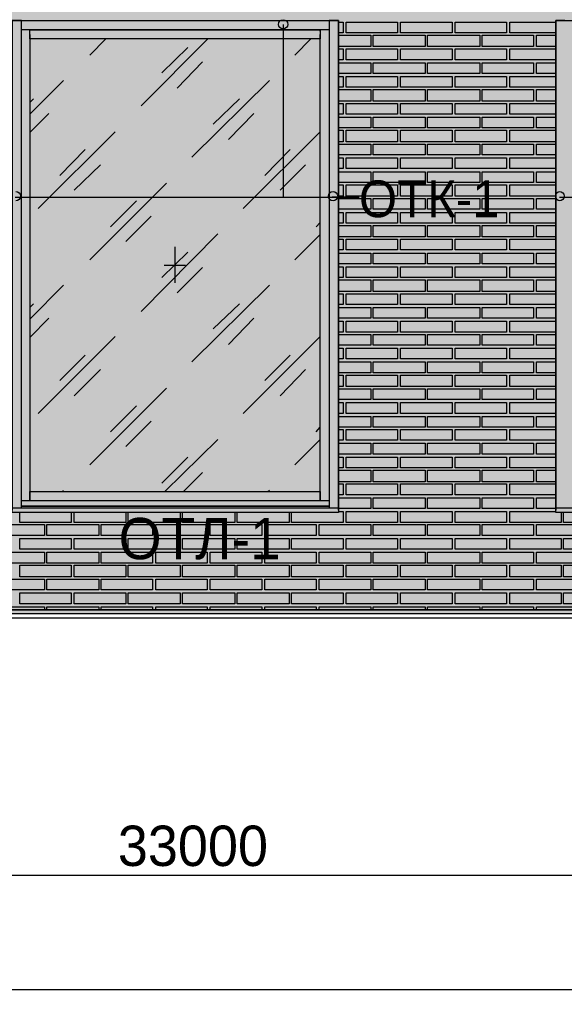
# Model space of a CAD drawing. Header units: millimetres. Extents: x -28928 to 100580, y -22867 to 36490.
# Drawn here: x 35031 to 38035, y 14249 to 19599 of the extents above; entities that cross this region are included whole.
import ezdxf

# ---------------------------------------------------------------- set-up
doc = ezdxf.new("R2010")
doc.units = ezdxf.units.MM
doc.layers.add('PDF _Геометрия', color=7, linetype='Continuous', true_color=0x8f8e8d)
doc.layers.add('PDF _Сплошная заливка', color=7, linetype='Continuous', true_color=0xffffff)
doc.layers.add('PDF _Текст', color=7, linetype='Continuous')

msp = doc.modelspace()

# ---------------------------------------------------------------- hatches: boundary and pattern name
at = {"layer": 'PDF _Сплошная заливка', "true_color": 0xdcd6cf, "transparency": 33554559}
msp.add_hatch(color=254, dxfattribs=at).paths.add_polyline_path([(19133.74774611586, 30089.12061882288), (19133.74774611586, 16343.3513880535), (52641.44005380855, 16343.3513880535), (52641.44005380855, 30089.12061882288)])

# ---------------------------------------------------------------- linework, layer by layer
at = {"layer": 'PDF _Геометрия', "color": 7, "lineweight": 9}
for points in [[(19133.74774611586, 16343.3513880535), (52641.44005380855, 16343.3513880535), (52641.44005380855, 30089.12061882288), (52641.44005380855, 16343.3513880535), (52662.5938999624, 16343.3513880535), (52662.5938999624, 30089.12061882288), (52662.5938999624, 16343.3513880535), (62173.36313073173, 16343.3513880535), (62173.36313073173, 19592.5821572843), (64271.8246691933, 19592.5821572843), (64271.8246691933, 16343.3513880535), (64868.36313073177, 16343.3513880535), (64868.36313073177, 19592.5821572843), (66268.74774611638, 19592.5821572843), (66268.74774611638, 16343.3513880535), (82239.90159227041, 16343.3513880535)], [(35087.97851534681, 19516.42831113045), (35087.97851534681, 16944.12061882274), (35041.44005380836, 16944.12061882274), (35041.44005380836, 19516.42831113045), (35041.44005380836, 19592.5821572843), (34990.67082303912, 19592.5821572843), (34990.67082303912, 19516.42831113045), (34990.67082303912, 16969.50523420736), (34990.67082303912, 16893.35138805351), (34990.67082303912, 19592.5821572843), (36788.74774611606, 19592.5821572843), (36788.74774611606, 16893.35138805351), (36788.74774611606, 16969.50523420736), (36788.74774611606, 19516.42831113045), (36788.74774611606, 19592.5821572843), (36737.97851534683, 19592.5821572843), (36737.97851534683, 19516.42831113045), (36737.97851534683, 16944.12061882274), (36687.20928457761, 16944.12061882274), (36687.20928457761, 19516.42831113045)], [(38036.82466919301, 19592.5821572843), (37986.05543842378, 19592.5821572843), (37986.05543842378, 19516.42831113045), (37986.05543842378, 18242.96677266891), (37986.05543842378, 16969.50523420736), (37986.05543842378, 16893.35138805351), (37986.05543842378, 19592.5821572843), (39788.36313073149, 19592.5821572843)], [(36687.20928457761, 19533.35138805354), (36687.20928457761, 19541.81292651507), (36687.20928457761, 19491.04369574584), (35087.97851534681, 19491.04369574584), (35087.97851534681, 19541.81292651507), (36687.20928457761, 19541.81292651507)], [(35087.97851534681, 19533.35138805354), (35087.97851534681, 19541.81292651507)], [(36484.13236150067, 19571.42831113046), (36484.13236150067, 18619.50523420737), (36902.97851534684, 18619.50523420737), (36754.90159226992, 18619.50523420737)], [(35041.44005380836, 16906.04369574582), (35041.44005380836, 16969.50523420736), (35041.44005380836, 19516.42831113045)], [(35417.97851534681, 19402.19754189968), (35506.82466919297, 19491.04369574584)], [(35701.44005380837, 19122.96677266891), (36069.51697688529, 19491.04369574584)], [(36547.59389996222, 19402.19754189968), (36636.44005380837, 19491.04369574584)], [(36737.97851534683, 19516.42831113045), (36737.97851534683, 16969.50523420736), (36737.97851534683, 16906.04369574582)], [(35815.67082303914, 19304.889849592), (35959.51697688528, 19444.50523420739)], [(35900.28620765451, 19220.27446497661), (36039.9015922699, 19364.12061882276)], [(35087.97851534681, 19076.42831113046), (35274.13236150067, 19262.58215728429)], [(35980.67082303914, 18839.50523420737), (36407.97851534683, 19262.58215728429)], [(35087.97851534681, 19139.889849592), (35109.13236150065, 19161.04369574583)], [(36099.13236150067, 19021.42831113045), (36242.97851534683, 19161.04369574583)], [(35087.97851534681, 18974.889849592), (35193.74774611606, 19080.65908036122)], [(36183.74774611606, 18936.81292651507), (36323.36313073145, 19080.65908036122)], [(35134.51697688528, 18556.04369574583), (35557.5938999622, 18979.12061882276)], [(36264.13236150067, 18556.04369574583), (36687.20928457761, 18979.12061882276)], [(35252.97851534681, 18737.96677266891), (35392.5938999622, 18881.81292651506)], [(36382.5938999622, 18737.96677266891), (36522.20928457759, 18881.81292651506)], [(35333.36313073144, 18657.58215728429), (35477.20928457759, 18797.19754189968)], [(36467.20928457761, 18657.58215728429), (36606.824669193, 18797.19754189968)], [(35417.97851534681, 18272.58215728429), (35841.05543842375, 18695.65908036122)], [(35007.5938999622, 18619.50523420737), (36902.97851534684, 18619.50523420737)], [(38007.20928457762, 18619.50523420737), (39898.36313073148, 18619.50523420737)], [(35532.20928457758, 18454.50523420737), (35676.05543842375, 18598.35138805353)], [(35616.82466919298, 18374.12061882276), (35756.44005380836, 18513.73600343814)], [(36666.05543842376, 18454.50523420737), (36687.20928457761, 18479.88984959199)], [(35701.44005380837, 17989.12061882276), (36124.51697688529, 18416.42831113045)], [(36547.59389996222, 18272.58215728429), (36687.20928457761, 18412.19754189968)], [(35815.67082303914, 18175.2744649766), (35959.51697688528, 18314.88984959198)], [(35887.5938999622, 18344.50523420737), (35887.5938999622, 18145.65908036121)], [(35828.36313073145, 18242.96677266891), (35946.82466919298, 18242.96677266891)], [(35900.28620765451, 18090.65908036122), (36039.9015922699, 18230.27446497661)], [(35087.97851534681, 17946.81292651506), (35274.13236150067, 18132.9667726689)], [(35980.67082303914, 17709.88984959198), (36407.97851534683, 18132.9667726689)], [(35087.97851534681, 18010.2744649766), (35109.13236150065, 18031.42831113044)], [(36099.13236150067, 17891.81292651505), (36242.97851534683, 18031.42831113044)], [(35087.97851534681, 17845.2744649766), (35193.74774611606, 17951.04369574583)], [(36183.74774611606, 17807.19754189967), (36323.36313073145, 17951.04369574583)], [(35134.51697688528, 17426.42831113044), (35557.5938999622, 17849.50523420736)], [(36264.13236150067, 17426.42831113044), (36687.20928457761, 17849.50523420736)], [(35252.97851534681, 17608.35138805352), (35392.5938999622, 17747.9667726689)], [(36382.5938999622, 17608.35138805352), (36522.20928457759, 17747.9667726689)], [(35333.36313073144, 17523.73600343813), (35477.20928457759, 17667.58215728429)], [(36467.20928457761, 17523.73600343813), (36606.824669193, 17667.58215728429)], [(35417.97851534681, 17142.96677266889), (35841.05543842375, 17566.04369574583)], [(35532.20928457758, 17324.88984959197), (35676.05543842375, 17468.73600343813)], [(35616.82466919298, 17244.50523420736), (35756.44005380836, 17384.12061882274)], [(36666.05543842376, 17324.88984959197), (36687.20928457761, 17350.27446497659)], [(35832.5938999622, 16994.88984959197), (36124.51697688529, 17282.58215728428)], [(36547.59389996222, 17142.96677266889), (36687.20928457761, 17282.58215728428)], [(35815.67082303914, 17041.42831113043), (35959.51697688528, 17185.27446497658)], [(35934.13236150067, 16994.88984959197), (36039.9015922699, 17100.65908036121)], [(35269.9015922699, 16994.88984959197), (35274.13236150067, 17003.35138805351)], [(36399.51697688529, 16994.88984959197), (36407.97851534683, 17003.35138805351)], [(36737.97851534683, 16944.12061882274), (35041.44005380836, 16944.12061882274)], [(36737.97851534683, 16914.50523420735), (35041.44005380836, 16914.50523420735), (36737.97851534683, 16914.50523420735)], [(36737.97851534683, 16914.50523420735), (35041.44005380836, 16914.50523420735)], [(36788.74774611606, 16906.04369574582), (36788.74774611606, 16906.04369574582)], [(37986.05543842378, 16906.04369574582), (37986.05543842378, 16906.04369574582)], [(36788.74774611606, 16884.88984959197), (36788.74774611606, 16880.6590803612)], [(37986.05543842378, 16880.6590803612), (37986.05543842378, 16884.88984959197)], [(82117.20928457812, 14536.81292651502), (82117.20928457812, 16296.81292651504), (63269.13236150099, 16296.81292651504), (-22471.63686926922, 16296.81292651504)], [(19467.97851534664, 14947.19754189963), (19400.28620765432, 14879.50523420734), (52379.13236150087, 14879.50523420734), (52307.20928457778, 14807.58215728425)], [(-21642.40610003844, 14249.1206188227), (82028.36313073197, 14249.1206188227)]]:
    msp.add_lwpolyline(points, dxfattribs=at)
for points in [[(35062.59389996219, 19592.5821572843), (36737.97851534683, 19592.5821572843), (36737.97851534683, 19541.81292651507), (35062.59389996219, 19541.81292651507), (35041.44005380836, 19541.81292651507), (35041.44005380836, 19592.5821572843)], [(36687.20928457761, 16944.12061882274), (35087.97851534681, 16944.12061882274), (35087.97851534681, 16994.88984959197), (36687.20928457761, 16994.88984959197)], [(36788.74774611606, 16880.6590803612), (34990.67082303912, 16880.6590803612), (34990.67082303912, 16906.04369574582), (36788.74774611606, 16906.04369574582)], [(39788.36313073149, 16880.6590803612), (37986.05543842378, 16880.6590803612), (37986.05543842378, 16906.04369574582), (39788.36313073149, 16906.04369574582)], [(62173.36313073173, 16322.19754189966), (62173.36313073173, 16343.3513880535), (-17276.25225388454, 16343.3513880535), (19112.59389996202, 16343.3513880535), (-17276.25225388454, 16343.3513880535), (-17276.25225388454, 16322.19754189966)], [(19133.74774611586, 16343.3513880535), (52641.44005380855, 16343.3513880535)]]:
    msp.add_lwpolyline(points, close=True, dxfattribs=at)
at = {"layer": 'PDF _Геометрия', "lineweight": 9}
for points in [[(36788.74774611606, 19584.12061882278), (36814.13236150068, 19584.12061882278), (36814.13236150068, 19524.889849592), (36788.74774611606, 19524.889849592)], [(37986.05543842378, 19524.889849592), (37732.20928457762, 19524.889849592), (37732.20928457762, 19584.12061882278), (37986.05543842378, 19584.12061882278)], [(36788.74774611606, 19512.19754189969), (36822.59389996222, 19512.19754189969), (36966.44005380837, 19512.19754189969), (36966.44005380837, 19448.73600343815), (36822.59389996222, 19448.73600343815), (36788.74774611606, 19448.73600343815)], [(37986.05543842378, 19448.73600343815), (37880.28620765454, 19448.73600343815), (37880.28620765454, 19512.19754189969), (37986.05543842378, 19512.19754189969)], [(36788.74774611606, 19436.04369574584), (36814.13236150068, 19436.04369574584), (36814.13236150068, 19376.81292651507), (36788.74774611606, 19376.81292651507)], [(37986.05543842378, 19376.81292651507), (37732.20928457762, 19376.81292651507), (37732.20928457762, 19436.04369574584), (37986.05543842378, 19436.04369574584)], [(36788.74774611606, 19359.889849592), (36822.59389996222, 19359.889849592), (36966.44005380837, 19359.889849592), (36966.44005380837, 19300.65908036122), (36822.59389996222, 19300.65908036122), (36788.74774611606, 19300.65908036122)], [(37986.05543842378, 19300.65908036122), (37880.28620765454, 19300.65908036122), (37880.28620765454, 19359.889849592), (37986.05543842378, 19359.889849592)], [(36788.74774611606, 19283.73600343815), (36814.13236150068, 19283.73600343815), (36814.13236150068, 19224.50523420737), (36788.74774611606, 19224.50523420737)], [(37986.05543842378, 19224.50523420737), (37732.20928457762, 19224.50523420737), (37732.20928457762, 19283.73600343815), (37986.05543842378, 19283.73600343815)], [(36788.74774611606, 19211.81292651507), (36822.59389996222, 19211.81292651507), (36966.44005380837, 19211.81292651507), (36966.44005380837, 19148.35138805353), (36822.59389996222, 19148.35138805353), (36788.74774611606, 19148.35138805353)], [(37986.05543842378, 19148.35138805353), (37880.28620765454, 19148.35138805353), (37880.28620765454, 19211.81292651507), (37986.05543842378, 19211.81292651507)], [(36788.74774611606, 19135.65908036122), (36814.13236150068, 19135.65908036122), (36814.13236150068, 19076.42831113046), (36788.74774611606, 19076.42831113046)], [(37986.05543842378, 19076.42831113046), (37732.20928457762, 19076.42831113046), (37732.20928457762, 19135.65908036122), (37986.05543842378, 19135.65908036122)], [(36788.74774611606, 19059.50523420737), (36822.59389996222, 19059.50523420737), (36966.44005380837, 19059.50523420737), (36966.44005380837, 19000.27446497661), (36822.59389996222, 19000.27446497661), (36788.74774611606, 19000.27446497661)], [(37986.05543842378, 19000.27446497661), (37880.28620765454, 19000.27446497661), (37880.28620765454, 19059.50523420737), (37986.05543842378, 19059.50523420737)], [(36788.74774611606, 18987.58215728431), (36814.13236150068, 18987.58215728431), (36814.13236150068, 18924.12061882277), (36788.74774611606, 18924.12061882277)], [(37986.05543842378, 18924.12061882277), (37732.20928457762, 18924.12061882277), (37732.20928457762, 18987.58215728431), (37986.05543842378, 18987.58215728431)], [(36788.74774611606, 18911.42831113046), (36822.59389996222, 18911.42831113046), (36966.44005380837, 18911.42831113046), (36966.44005380837, 18852.19754189968), (36822.59389996222, 18852.19754189968), (36788.74774611606, 18852.19754189968)], [(37986.05543842378, 18852.19754189968), (37880.28620765454, 18852.19754189968), (37880.28620765454, 18911.42831113046), (37986.05543842378, 18911.42831113046)], [(36788.74774611606, 18835.27446497661), (36814.13236150068, 18835.27446497661), (36814.13236150068, 18776.04369574583), (36788.74774611606, 18776.04369574583)], [(37986.05543842378, 18776.04369574583), (37732.20928457762, 18776.04369574583), (37732.20928457762, 18835.27446497661), (37986.05543842378, 18835.27446497661)], [(36788.74774611606, 18759.12061882276), (36822.59389996222, 18759.12061882276), (36966.44005380837, 18759.12061882276), (36966.44005380837, 18699.88984959199), (36822.59389996222, 18699.88984959199), (36788.74774611606, 18699.88984959199)], [(37986.05543842378, 18699.88984959199), (37880.28620765454, 18699.88984959199), (37880.28620765454, 18759.12061882276), (37986.05543842378, 18759.12061882276)], [(36788.74774611606, 18687.19754189968), (36814.13236150068, 18687.19754189968), (36814.13236150068, 18623.73600343815), (36788.74774611606, 18623.73600343815)], [(37986.05543842378, 18623.73600343815), (37732.20928457762, 18623.73600343815), (37732.20928457762, 18687.19754189968), (37986.05543842378, 18687.19754189968)], [(36788.74774611606, 18611.04369574584), (36822.59389996222, 18611.04369574584), (36966.44005380837, 18611.04369574584), (36966.44005380837, 18551.81292651506), (36822.59389996222, 18551.81292651506), (36788.74774611606, 18551.81292651506)], [(37986.05543842378, 18551.81292651506), (37880.28620765454, 18551.81292651506), (37880.28620765454, 18611.04369574584), (37986.05543842378, 18611.04369574584)], [(36788.74774611606, 18534.88984959199), (36814.13236150068, 18534.88984959199), (36814.13236150068, 18475.65908036122), (36788.74774611606, 18475.65908036122)], [(37986.05543842378, 18475.65908036122), (37732.20928457762, 18475.65908036122), (37732.20928457762, 18534.88984959199), (37986.05543842378, 18534.88984959199)], [(36788.74774611606, 18462.9667726689), (36822.59389996222, 18462.9667726689), (36966.44005380837, 18462.9667726689), (36966.44005380837, 18399.50523420736), (36822.59389996222, 18399.50523420736), (36788.74774611606, 18399.50523420736)], [(37986.05543842378, 18399.50523420736), (37880.28620765454, 18399.50523420736), (37880.28620765454, 18462.9667726689), (37986.05543842378, 18462.9667726689)], [(36788.74774611606, 18386.81292651506), (36814.13236150068, 18386.81292651506), (36814.13236150068, 18327.58215728429), (36788.74774611606, 18327.58215728429)], [(37986.05543842378, 18327.58215728429), (37732.20928457762, 18327.58215728429), (37732.20928457762, 18386.81292651506), (37986.05543842378, 18386.81292651506)], [(36788.74774611606, 18310.65908036122), (36822.59389996222, 18310.65908036122), (36966.44005380837, 18310.65908036122), (36966.44005380837, 18251.42831113044), (36822.59389996222, 18251.42831113044), (36788.74774611606, 18251.42831113044)], [(37986.05543842378, 18251.42831113044), (37880.28620765454, 18251.42831113044), (37880.28620765454, 18310.65908036122), (37986.05543842378, 18310.65908036122)], [(36788.74774611606, 18234.50523420736), (36814.13236150068, 18234.50523420736), (36814.13236150068, 18175.2744649766), (36788.74774611606, 18175.2744649766)], [(37986.05543842378, 18175.2744649766), (37732.20928457762, 18175.2744649766), (37732.20928457762, 18234.50523420736), (37986.05543842378, 18234.50523420736)], [(36788.74774611606, 18162.58215728429), (36822.59389996222, 18162.58215728429), (36966.44005380837, 18162.58215728429), (36966.44005380837, 18099.12061882276), (36822.59389996222, 18099.12061882276), (36788.74774611606, 18099.12061882276)], [(37986.05543842378, 18099.12061882276), (37880.28620765454, 18099.12061882276), (37880.28620765454, 18162.58215728429), (37986.05543842378, 18162.58215728429)], [(36788.74774611606, 18086.42831113044), (36814.13236150068, 18086.42831113044), (36814.13236150068, 18027.19754189968), (36788.74774611606, 18027.19754189968)], [(37986.05543842378, 18027.19754189968), (37732.20928457762, 18027.19754189968), (37732.20928457762, 18086.42831113044), (37986.05543842378, 18086.42831113044)], [(36788.74774611606, 18010.2744649766), (36822.59389996222, 18010.2744649766), (36966.44005380837, 18010.2744649766), (36966.44005380837, 17951.04369574583), (36822.59389996222, 17951.04369574583), (36788.74774611606, 17951.04369574583)], [(37986.05543842378, 17951.04369574583), (37880.28620765454, 17951.04369574583), (37880.28620765454, 18010.2744649766), (37986.05543842378, 18010.2744649766)], [(36788.74774611606, 17934.12061882275), (36814.13236150068, 17934.12061882275), (36814.13236150068, 17874.88984959198), (36788.74774611606, 17874.88984959198)], [(37986.05543842378, 17874.88984959198), (37732.20928457762, 17874.88984959198), (37732.20928457762, 17934.12061882275), (37986.05543842378, 17934.12061882275)], [(36788.74774611606, 17862.19754189968), (36822.59389996222, 17862.19754189968), (36966.44005380837, 17862.19754189968), (36966.44005380837, 17802.9667726689), (36822.59389996222, 17802.9667726689), (36788.74774611606, 17802.9667726689)], [(37986.05543842378, 17802.9667726689), (37880.28620765454, 17802.9667726689), (37880.28620765454, 17862.19754189968), (37986.05543842378, 17862.19754189968)], [(36788.74774611606, 17786.04369574583), (36814.13236150068, 17786.04369574583), (36814.13236150068, 17726.81292651505), (36788.74774611606, 17726.81292651505)], [(37986.05543842378, 17726.81292651505), (37732.20928457762, 17726.81292651505), (37732.20928457762, 17786.04369574583), (37986.05543842378, 17786.04369574583)], [(36788.74774611606, 17709.88984959198), (36822.59389996222, 17709.88984959198), (36966.44005380837, 17709.88984959198), (36966.44005380837, 17650.65908036121), (36822.59389996222, 17650.65908036121), (36788.74774611606, 17650.65908036121)], [(37986.05543842378, 17650.65908036121), (37880.28620765454, 17650.65908036121), (37880.28620765454, 17709.88984959198), (37986.05543842378, 17709.88984959198)], [(36788.74774611606, 17637.9667726689), (36814.13236150068, 17637.9667726689), (36814.13236150068, 17574.50523420736), (36788.74774611606, 17574.50523420736)], [(37986.05543842378, 17574.50523420736), (37732.20928457762, 17574.50523420736), (37732.20928457762, 17637.9667726689), (37986.05543842378, 17637.9667726689)], [(36788.74774611606, 17561.81292651505), (36822.59389996222, 17561.81292651505), (36966.44005380837, 17561.81292651505), (36966.44005380837, 17502.58215728429), (36822.59389996222, 17502.58215728429), (36788.74774611606, 17502.58215728429)], [(37986.05543842378, 17502.58215728429), (37880.28620765454, 17502.58215728429), (37880.28620765454, 17561.81292651505), (37986.05543842378, 17561.81292651505)], [(36788.74774611606, 17485.6590803612), (36814.13236150068, 17485.6590803612), (36814.13236150068, 17426.42831113044), (36788.74774611606, 17426.42831113044)], [(37986.05543842378, 17426.42831113044), (37732.20928457762, 17426.42831113044), (37732.20928457762, 17485.6590803612), (37986.05543842378, 17485.6590803612)], [(36788.74774611606, 17409.50523420736), (36822.59389996222, 17409.50523420736), (36966.44005380837, 17409.50523420736), (36966.44005380837, 17350.27446497659), (36822.59389996222, 17350.27446497659), (36788.74774611606, 17350.27446497659)], [(37986.05543842378, 17350.27446497659), (37880.28620765454, 17350.27446497659), (37880.28620765454, 17409.50523420736), (37986.05543842378, 17409.50523420736)], [(36788.74774611606, 17337.58215728428), (36814.13236150068, 17337.58215728428), (36814.13236150068, 17278.35138805351), (36788.74774611606, 17278.35138805351)], [(37986.05543842378, 17278.35138805351), (37732.20928457762, 17278.35138805351), (37732.20928457762, 17337.58215728428), (37986.05543842378, 17337.58215728428)], [(36788.74774611606, 17261.42831113044), (36822.59389996222, 17261.42831113044), (36966.44005380837, 17261.42831113044), (36966.44005380837, 17202.19754189967), (36822.59389996222, 17202.19754189967), (36788.74774611606, 17202.19754189967)], [(37986.05543842378, 17202.19754189967), (37880.28620765454, 17202.19754189967), (37880.28620765454, 17261.42831113044), (37986.05543842378, 17261.42831113044)], [(36788.74774611606, 17185.27446497658), (36814.13236150068, 17185.27446497658), (36814.13236150068, 17126.04369574582), (36788.74774611606, 17126.04369574582)], [(37986.05543842378, 17126.04369574582), (37732.20928457762, 17126.04369574582), (37732.20928457762, 17185.27446497658), (37986.05543842378, 17185.27446497658)], [(36788.74774611606, 17113.35138805351), (36822.59389996222, 17113.35138805351), (36966.44005380837, 17113.35138805351), (36966.44005380837, 17049.88984959197), (36822.59389996222, 17049.88984959197), (36788.74774611606, 17049.88984959197)], [(37986.05543842378, 17049.88984959197), (37880.28620765454, 17049.88984959197), (37880.28620765454, 17113.35138805351), (37986.05543842378, 17113.35138805351)], [(36788.74774611606, 17037.19754189967), (36814.13236150068, 17037.19754189967), (36814.13236150068, 16977.96677266889), (36788.74774611606, 16977.96677266889)], [(37986.05543842378, 16977.96677266889), (37732.20928457762, 16977.96677266889), (37732.20928457762, 17037.19754189967), (37986.05543842378, 17037.19754189967)], [(36788.74774611606, 16961.04369574582), (36822.59389996222, 16961.04369574582), (36966.44005380837, 16961.04369574582), (36966.44005380837, 16901.81292651505), (36822.59389996222, 16901.81292651505), (36788.74774611606, 16901.81292651505)], [(37986.05543842378, 16901.81292651505), (37880.28620765454, 16901.81292651505), (37880.28620765454, 16961.04369574582), (37986.05543842378, 16961.04369574582)], [(35316.44005380834, 16880.6590803612), (35316.44005380834, 16825.65908036119), (35032.97851534681, 16825.65908036119), (35032.97851534681, 16880.6590803612)], [(35616.82466919298, 16880.6590803612), (35616.82466919298, 16825.65908036119), (35333.36313073144, 16825.65908036119), (35333.36313073144, 16880.6590803612)], [(35917.20928457761, 16880.6590803612), (35917.20928457761, 16825.65908036119), (35629.51697688528, 16825.65908036119), (35629.51697688528, 16880.6590803612)], [(36217.5938999622, 16880.6590803612), (36217.5938999622, 16825.65908036119), (35929.9015922699, 16825.65908036119), (35929.9015922699, 16880.6590803612)], [(36517.97851534683, 16880.6590803612), (36517.97851534683, 16825.65908036119), (36230.28620765451, 16825.65908036119), (36230.28620765451, 16880.6590803612)], [(36788.74774611606, 16884.88984959197), (36814.13236150068, 16884.88984959197), (36814.13236150068, 16825.65908036119), (36530.67082303914, 16825.65908036119), (36530.67082303914, 16880.6590803612)], [(38015.67082303917, 16880.6590803612), (38015.67082303917, 16825.65908036119), (37732.20928457762, 16825.65908036119), (37732.20928457762, 16884.88984959197), (37986.05543842378, 16884.88984959197)], [(38316.05543842379, 16880.6590803612), (38316.05543842379, 16825.65908036119), (38028.36313073146, 16825.65908036119), (38028.36313073146, 16880.6590803612)], [(34880.67082303912, 16343.3513880535), (34880.67082303912, 16360.27446497658), (35024.51697688526, 16360.27446497658), (35168.36313073144, 16360.27446497658), (35168.36313073144, 16343.3513880535)], [(35181.05543842375, 16343.3513880535), (35181.05543842375, 16360.27446497658), (35324.90159226989, 16360.27446497658), (35468.74774611605, 16360.27446497658), (35468.74774611605, 16343.3513880535)], [(35481.44005380836, 16343.3513880535), (35481.44005380836, 16360.27446497658), (35625.28620765451, 16360.27446497658), (35764.9015922699, 16360.27446497658), (35764.9015922699, 16343.3513880535)], [(35781.82466919298, 16343.3513880535), (35781.82466919298, 16360.27446497658), (35925.67082303912, 16360.27446497658), (36065.28620765451, 16360.27446497658), (36065.28620765451, 16343.3513880535)], [(36082.20928457761, 16343.3513880535), (36082.20928457761, 16360.27446497658), (36221.82466919298, 16360.27446497658), (36365.67082303914, 16360.27446497658), (36365.67082303914, 16343.3513880535)], [(36382.5938999622, 16343.3513880535), (36382.5938999622, 16360.27446497658), (36522.20928457759, 16360.27446497658), (36666.05543842376, 16360.27446497658), (36666.05543842376, 16343.3513880535)], [(36682.97851534684, 16343.3513880535), (36682.97851534684, 16360.27446497658), (36822.59389996222, 16360.27446497658), (36966.44005380837, 16360.27446497658), (36966.44005380837, 16343.3513880535)], [(36979.13236150068, 16343.3513880535), (36979.13236150068, 16360.27446497658), (37122.97851534685, 16360.27446497658), (37266.824669193, 16360.27446497658), (37266.824669193, 16343.3513880535)], [(37279.51697688531, 16343.3513880535), (37279.51697688531, 16360.27446497658), (37423.36313073145, 16360.27446497658), (37567.20928457762, 16360.27446497658), (37567.20928457762, 16343.3513880535)], [(37579.90159226993, 16343.3513880535), (37579.90159226993, 16360.27446497658), (37723.74774611607, 16360.27446497658), (37863.36313073146, 16360.27446497658), (37863.36313073146, 16343.3513880535)], [(37880.28620765454, 16343.3513880535), (37880.28620765454, 16360.27446497658), (38024.1323615007, 16360.27446497658), (38163.74774611609, 16360.27446497658), (38163.74774611609, 16343.3513880535)]]:
    msp.add_lwpolyline(points, dxfattribs=at)
for points in [[(37114.51697688531, 19584.12061882278), (37114.51697688531, 19524.889849592), (36831.05543842376, 19524.889849592), (36831.05543842376, 19584.12061882278)], [(37414.90159226993, 19584.12061882278), (37414.90159226993, 19524.889849592), (37131.44005380837, 19524.889849592), (37131.44005380837, 19584.12061882278)], [(37715.28620765453, 19584.12061882278), (37715.28620765453, 19524.889849592), (37431.824669193, 19524.889849592), (37431.824669193, 19584.12061882278)], [(37266.824669193, 19448.73600343815), (37122.97851534685, 19448.73600343815), (36979.13236150068, 19448.73600343815), (36979.13236150068, 19512.19754189969), (37122.97851534685, 19512.19754189969), (37266.824669193, 19512.19754189969)], [(37567.20928457762, 19448.73600343815), (37423.36313073145, 19448.73600343815), (37279.51697688531, 19448.73600343815), (37279.51697688531, 19512.19754189969), (37423.36313073145, 19512.19754189969), (37567.20928457762, 19512.19754189969)], [(37863.36313073146, 19448.73600343815), (37723.74774611607, 19448.73600343815), (37579.90159226993, 19448.73600343815), (37579.90159226993, 19512.19754189969), (37723.74774611607, 19512.19754189969), (37863.36313073146, 19512.19754189969)], [(37114.51697688531, 19436.04369574584), (37114.51697688531, 19376.81292651507), (36831.05543842376, 19376.81292651507), (36831.05543842376, 19436.04369574584)], [(37414.90159226993, 19436.04369574584), (37414.90159226993, 19376.81292651507), (37131.44005380837, 19376.81292651507), (37131.44005380837, 19436.04369574584)], [(37715.28620765453, 19436.04369574584), (37715.28620765453, 19376.81292651507), (37431.824669193, 19376.81292651507), (37431.824669193, 19436.04369574584)], [(37266.824669193, 19300.65908036122), (37122.97851534685, 19300.65908036122), (36979.13236150068, 19300.65908036122), (36979.13236150068, 19359.889849592), (37122.97851534685, 19359.889849592), (37266.824669193, 19359.889849592)], [(37567.20928457762, 19300.65908036122), (37423.36313073145, 19300.65908036122), (37279.51697688531, 19300.65908036122), (37279.51697688531, 19359.889849592), (37423.36313073145, 19359.889849592), (37567.20928457762, 19359.889849592)], [(37863.36313073146, 19300.65908036122), (37723.74774611607, 19300.65908036122), (37579.90159226993, 19300.65908036122), (37579.90159226993, 19359.889849592), (37723.74774611607, 19359.889849592), (37863.36313073146, 19359.889849592)], [(37114.51697688531, 19283.73600343815), (37114.51697688531, 19224.50523420737), (36831.05543842376, 19224.50523420737), (36831.05543842376, 19283.73600343815)], [(37414.90159226993, 19283.73600343815), (37414.90159226993, 19224.50523420737), (37131.44005380837, 19224.50523420737), (37131.44005380837, 19283.73600343815)], [(37715.28620765453, 19283.73600343815), (37715.28620765453, 19224.50523420737), (37431.824669193, 19224.50523420737), (37431.824669193, 19283.73600343815)], [(37266.824669193, 19148.35138805353), (37122.97851534685, 19148.35138805353), (36979.13236150068, 19148.35138805353), (36979.13236150068, 19211.81292651507), (37122.97851534685, 19211.81292651507), (37266.824669193, 19211.81292651507)], [(37567.20928457762, 19148.35138805353), (37423.36313073145, 19148.35138805353), (37279.51697688531, 19148.35138805353), (37279.51697688531, 19211.81292651507), (37423.36313073145, 19211.81292651507), (37567.20928457762, 19211.81292651507)], [(37863.36313073146, 19148.35138805353), (37723.74774611607, 19148.35138805353), (37579.90159226993, 19148.35138805353), (37579.90159226993, 19211.81292651507), (37723.74774611607, 19211.81292651507), (37863.36313073146, 19211.81292651507)], [(37114.51697688531, 19135.65908036122), (37114.51697688531, 19076.42831113046), (36831.05543842376, 19076.42831113046), (36831.05543842376, 19135.65908036122)], [(37414.90159226993, 19135.65908036122), (37414.90159226993, 19076.42831113046), (37131.44005380837, 19076.42831113046), (37131.44005380837, 19135.65908036122)], [(37715.28620765453, 19135.65908036122), (37715.28620765453, 19076.42831113046), (37431.824669193, 19076.42831113046), (37431.824669193, 19135.65908036122)], [(37266.824669193, 19000.27446497661), (37122.97851534685, 19000.27446497661), (36979.13236150068, 19000.27446497661), (36979.13236150068, 19059.50523420737), (37122.97851534685, 19059.50523420737), (37266.824669193, 19059.50523420737)], [(37567.20928457762, 19000.27446497661), (37423.36313073145, 19000.27446497661), (37279.51697688531, 19000.27446497661), (37279.51697688531, 19059.50523420737), (37423.36313073145, 19059.50523420737), (37567.20928457762, 19059.50523420737)], [(37863.36313073146, 19000.27446497661), (37723.74774611607, 19000.27446497661), (37579.90159226993, 19000.27446497661), (37579.90159226993, 19059.50523420737), (37723.74774611607, 19059.50523420737), (37863.36313073146, 19059.50523420737)], [(37114.51697688531, 18987.58215728431), (37114.51697688531, 18924.12061882277), (36831.05543842376, 18924.12061882277), (36831.05543842376, 18987.58215728431)], [(37414.90159226993, 18987.58215728431), (37414.90159226993, 18924.12061882277), (37131.44005380837, 18924.12061882277), (37131.44005380837, 18987.58215728431)], [(37715.28620765453, 18987.58215728431), (37715.28620765453, 18924.12061882277), (37431.824669193, 18924.12061882277), (37431.824669193, 18987.58215728431)], [(37266.824669193, 18852.19754189968), (37122.97851534685, 18852.19754189968), (36979.13236150068, 18852.19754189968), (36979.13236150068, 18911.42831113046), (37122.97851534685, 18911.42831113046), (37266.824669193, 18911.42831113046)], [(37567.20928457762, 18852.19754189968), (37423.36313073145, 18852.19754189968), (37279.51697688531, 18852.19754189968), (37279.51697688531, 18911.42831113046), (37423.36313073145, 18911.42831113046), (37567.20928457762, 18911.42831113046)], [(37863.36313073146, 18852.19754189968), (37723.74774611607, 18852.19754189968), (37579.90159226993, 18852.19754189968), (37579.90159226993, 18911.42831113046), (37723.74774611607, 18911.42831113046), (37863.36313073146, 18911.42831113046)], [(37114.51697688531, 18835.27446497661), (37114.51697688531, 18776.04369574583), (36831.05543842376, 18776.04369574583), (36831.05543842376, 18835.27446497661)], [(37414.90159226993, 18835.27446497661), (37414.90159226993, 18776.04369574583), (37131.44005380837, 18776.04369574583), (37131.44005380837, 18835.27446497661)], [(37715.28620765453, 18835.27446497661), (37715.28620765453, 18776.04369574583), (37431.824669193, 18776.04369574583), (37431.824669193, 18835.27446497661)], [(37266.824669193, 18699.88984959199), (37122.97851534685, 18699.88984959199), (36979.13236150068, 18699.88984959199), (36979.13236150068, 18759.12061882276), (37122.97851534685, 18759.12061882276), (37266.824669193, 18759.12061882276)], [(37567.20928457762, 18699.88984959199), (37423.36313073145, 18699.88984959199), (37279.51697688531, 18699.88984959199), (37279.51697688531, 18759.12061882276), (37423.36313073145, 18759.12061882276), (37567.20928457762, 18759.12061882276)], [(37863.36313073146, 18699.88984959199), (37723.74774611607, 18699.88984959199), (37579.90159226993, 18699.88984959199), (37579.90159226993, 18759.12061882276), (37723.74774611607, 18759.12061882276), (37863.36313073146, 18759.12061882276)], [(37114.51697688531, 18687.19754189968), (37114.51697688531, 18623.73600343815), (36831.05543842376, 18623.73600343815), (36831.05543842376, 18687.19754189968)], [(37414.90159226993, 18687.19754189968), (37414.90159226993, 18623.73600343815), (37131.44005380837, 18623.73600343815), (37131.44005380837, 18687.19754189968)], [(37715.28620765453, 18687.19754189968), (37715.28620765453, 18623.73600343815), (37431.824669193, 18623.73600343815), (37431.824669193, 18687.19754189968)], [(37266.824669193, 18551.81292651506), (37122.97851534685, 18551.81292651506), (36979.13236150068, 18551.81292651506), (36979.13236150068, 18611.04369574584), (37122.97851534685, 18611.04369574584), (37266.824669193, 18611.04369574584)], [(37567.20928457762, 18551.81292651506), (37423.36313073145, 18551.81292651506), (37279.51697688531, 18551.81292651506), (37279.51697688531, 18611.04369574584), (37423.36313073145, 18611.04369574584), (37567.20928457762, 18611.04369574584)], [(37863.36313073146, 18551.81292651506), (37723.74774611607, 18551.81292651506), (37579.90159226993, 18551.81292651506), (37579.90159226993, 18611.04369574584), (37723.74774611607, 18611.04369574584), (37863.36313073146, 18611.04369574584)], [(37114.51697688531, 18534.88984959199), (37114.51697688531, 18475.65908036122), (36831.05543842376, 18475.65908036122), (36831.05543842376, 18534.88984959199)], [(37414.90159226993, 18534.88984959199), (37414.90159226993, 18475.65908036122), (37131.44005380837, 18475.65908036122), (37131.44005380837, 18534.88984959199)], [(37715.28620765453, 18534.88984959199), (37715.28620765453, 18475.65908036122), (37431.824669193, 18475.65908036122), (37431.824669193, 18534.88984959199)], [(37266.824669193, 18399.50523420736), (37122.97851534685, 18399.50523420736), (36979.13236150068, 18399.50523420736), (36979.13236150068, 18462.9667726689), (37122.97851534685, 18462.9667726689), (37266.824669193, 18462.9667726689)], [(37567.20928457762, 18399.50523420736), (37423.36313073145, 18399.50523420736), (37279.51697688531, 18399.50523420736), (37279.51697688531, 18462.9667726689), (37423.36313073145, 18462.9667726689), (37567.20928457762, 18462.9667726689)], [(37863.36313073146, 18399.50523420736), (37723.74774611607, 18399.50523420736), (37579.90159226993, 18399.50523420736), (37579.90159226993, 18462.9667726689), (37723.74774611607, 18462.9667726689), (37863.36313073146, 18462.9667726689)], [(37114.51697688531, 18386.81292651506), (37114.51697688531, 18327.58215728429), (36831.05543842376, 18327.58215728429), (36831.05543842376, 18386.81292651506)], [(37414.90159226993, 18386.81292651506), (37414.90159226993, 18327.58215728429), (37131.44005380837, 18327.58215728429), (37131.44005380837, 18386.81292651506)], [(37715.28620765453, 18386.81292651506), (37715.28620765453, 18327.58215728429), (37431.824669193, 18327.58215728429), (37431.824669193, 18386.81292651506)], [(37266.824669193, 18251.42831113044), (37122.97851534685, 18251.42831113044), (36979.13236150068, 18251.42831113044), (36979.13236150068, 18310.65908036122), (37122.97851534685, 18310.65908036122), (37266.824669193, 18310.65908036122)], [(37567.20928457762, 18251.42831113044), (37423.36313073145, 18251.42831113044), (37279.51697688531, 18251.42831113044), (37279.51697688531, 18310.65908036122), (37423.36313073145, 18310.65908036122), (37567.20928457762, 18310.65908036122)], [(37863.36313073146, 18251.42831113044), (37723.74774611607, 18251.42831113044), (37579.90159226993, 18251.42831113044), (37579.90159226993, 18310.65908036122), (37723.74774611607, 18310.65908036122), (37863.36313073146, 18310.65908036122)], [(37114.51697688531, 18234.50523420736), (37114.51697688531, 18175.2744649766), (36831.05543842376, 18175.2744649766), (36831.05543842376, 18234.50523420736)], [(37414.90159226993, 18234.50523420736), (37414.90159226993, 18175.2744649766), (37131.44005380837, 18175.2744649766), (37131.44005380837, 18234.50523420736)], [(37715.28620765453, 18234.50523420736), (37715.28620765453, 18175.2744649766), (37431.824669193, 18175.2744649766), (37431.824669193, 18234.50523420736)], [(37266.824669193, 18099.12061882276), (37122.97851534685, 18099.12061882276), (36979.13236150068, 18099.12061882276), (36979.13236150068, 18162.58215728429), (37122.97851534685, 18162.58215728429), (37266.824669193, 18162.58215728429)], [(37567.20928457762, 18099.12061882276), (37423.36313073145, 18099.12061882276), (37279.51697688531, 18099.12061882276), (37279.51697688531, 18162.58215728429), (37423.36313073145, 18162.58215728429), (37567.20928457762, 18162.58215728429)], [(37863.36313073146, 18099.12061882276), (37723.74774611607, 18099.12061882276), (37579.90159226993, 18099.12061882276), (37579.90159226993, 18162.58215728429), (37723.74774611607, 18162.58215728429), (37863.36313073146, 18162.58215728429)], [(37114.51697688531, 18086.42831113044), (37114.51697688531, 18027.19754189968), (36831.05543842376, 18027.19754189968), (36831.05543842376, 18086.42831113044)], [(37414.90159226993, 18086.42831113044), (37414.90159226993, 18027.19754189968), (37131.44005380837, 18027.19754189968), (37131.44005380837, 18086.42831113044)], [(37715.28620765453, 18086.42831113044), (37715.28620765453, 18027.19754189968), (37431.824669193, 18027.19754189968), (37431.824669193, 18086.42831113044)], [(37266.824669193, 17951.04369574583), (37122.97851534685, 17951.04369574583), (36979.13236150068, 17951.04369574583), (36979.13236150068, 18010.2744649766), (37122.97851534685, 18010.2744649766), (37266.824669193, 18010.2744649766)], [(37567.20928457762, 17951.04369574583), (37423.36313073145, 17951.04369574583), (37279.51697688531, 17951.04369574583), (37279.51697688531, 18010.2744649766), (37423.36313073145, 18010.2744649766), (37567.20928457762, 18010.2744649766)], [(37863.36313073146, 17951.04369574583), (37723.74774611607, 17951.04369574583), (37579.90159226993, 17951.04369574583), (37579.90159226993, 18010.2744649766), (37723.74774611607, 18010.2744649766), (37863.36313073146, 18010.2744649766)], [(37114.51697688531, 17934.12061882275), (37114.51697688531, 17874.88984959198), (36831.05543842376, 17874.88984959198), (36831.05543842376, 17934.12061882275)], [(37414.90159226993, 17934.12061882275), (37414.90159226993, 17874.88984959198), (37131.44005380837, 17874.88984959198), (37131.44005380837, 17934.12061882275)], [(37715.28620765453, 17934.12061882275), (37715.28620765453, 17874.88984959198), (37431.824669193, 17874.88984959198), (37431.824669193, 17934.12061882275)], [(37266.824669193, 17802.9667726689), (37122.97851534685, 17802.9667726689), (36979.13236150068, 17802.9667726689), (36979.13236150068, 17862.19754189968), (37122.97851534685, 17862.19754189968), (37266.824669193, 17862.19754189968)], [(37567.20928457762, 17802.9667726689), (37423.36313073145, 17802.9667726689), (37279.51697688531, 17802.9667726689), (37279.51697688531, 17862.19754189968), (37423.36313073145, 17862.19754189968), (37567.20928457762, 17862.19754189968)], [(37863.36313073146, 17802.9667726689), (37723.74774611607, 17802.9667726689), (37579.90159226993, 17802.9667726689), (37579.90159226993, 17862.19754189968), (37723.74774611607, 17862.19754189968), (37863.36313073146, 17862.19754189968)], [(37114.51697688531, 17786.04369574583), (37114.51697688531, 17726.81292651505), (36831.05543842376, 17726.81292651505), (36831.05543842376, 17786.04369574583)], [(37414.90159226993, 17786.04369574583), (37414.90159226993, 17726.81292651505), (37131.44005380837, 17726.81292651505), (37131.44005380837, 17786.04369574583)], [(37715.28620765453, 17786.04369574583), (37715.28620765453, 17726.81292651505), (37431.824669193, 17726.81292651505), (37431.824669193, 17786.04369574583)], [(37266.824669193, 17650.65908036121), (37122.97851534685, 17650.65908036121), (36979.13236150068, 17650.65908036121), (36979.13236150068, 17709.88984959198), (37122.97851534685, 17709.88984959198), (37266.824669193, 17709.88984959198)], [(37567.20928457762, 17650.65908036121), (37423.36313073145, 17650.65908036121), (37279.51697688531, 17650.65908036121), (37279.51697688531, 17709.88984959198), (37423.36313073145, 17709.88984959198), (37567.20928457762, 17709.88984959198)], [(37863.36313073146, 17650.65908036121), (37723.74774611607, 17650.65908036121), (37579.90159226993, 17650.65908036121), (37579.90159226993, 17709.88984959198), (37723.74774611607, 17709.88984959198), (37863.36313073146, 17709.88984959198)], [(37114.51697688531, 17637.9667726689), (37114.51697688531, 17574.50523420736), (36831.05543842376, 17574.50523420736), (36831.05543842376, 17637.9667726689)], [(37414.90159226993, 17637.9667726689), (37414.90159226993, 17574.50523420736), (37131.44005380837, 17574.50523420736), (37131.44005380837, 17637.9667726689)], [(37715.28620765453, 17637.9667726689), (37715.28620765453, 17574.50523420736), (37431.824669193, 17574.50523420736), (37431.824669193, 17637.9667726689)], [(37266.824669193, 17502.58215728429), (37122.97851534685, 17502.58215728429), (36979.13236150068, 17502.58215728429), (36979.13236150068, 17561.81292651505), (37122.97851534685, 17561.81292651505), (37266.824669193, 17561.81292651505)], [(37567.20928457762, 17502.58215728429), (37423.36313073145, 17502.58215728429), (37279.51697688531, 17502.58215728429), (37279.51697688531, 17561.81292651505), (37423.36313073145, 17561.81292651505), (37567.20928457762, 17561.81292651505)], [(37863.36313073146, 17502.58215728429), (37723.74774611607, 17502.58215728429), (37579.90159226993, 17502.58215728429), (37579.90159226993, 17561.81292651505), (37723.74774611607, 17561.81292651505), (37863.36313073146, 17561.81292651505)], [(37114.51697688531, 17485.6590803612), (37114.51697688531, 17426.42831113044), (36831.05543842376, 17426.42831113044), (36831.05543842376, 17485.6590803612)], [(37414.90159226993, 17485.6590803612), (37414.90159226993, 17426.42831113044), (37131.44005380837, 17426.42831113044), (37131.44005380837, 17485.6590803612)], [(37715.28620765453, 17485.6590803612), (37715.28620765453, 17426.42831113044), (37431.824669193, 17426.42831113044), (37431.824669193, 17485.6590803612)], [(37266.824669193, 17350.27446497659), (37122.97851534685, 17350.27446497659), (36979.13236150068, 17350.27446497659), (36979.13236150068, 17409.50523420736), (37122.97851534685, 17409.50523420736), (37266.824669193, 17409.50523420736)], [(37567.20928457762, 17350.27446497659), (37423.36313073145, 17350.27446497659), (37279.51697688531, 17350.27446497659), (37279.51697688531, 17409.50523420736), (37423.36313073145, 17409.50523420736), (37567.20928457762, 17409.50523420736)], [(37863.36313073146, 17350.27446497659), (37723.74774611607, 17350.27446497659), (37579.90159226993, 17350.27446497659), (37579.90159226993, 17409.50523420736), (37723.74774611607, 17409.50523420736), (37863.36313073146, 17409.50523420736)], [(37114.51697688531, 17337.58215728428), (37114.51697688531, 17278.35138805351), (36831.05543842376, 17278.35138805351), (36831.05543842376, 17337.58215728428)], [(37414.90159226993, 17337.58215728428), (37414.90159226993, 17278.35138805351), (37131.44005380837, 17278.35138805351), (37131.44005380837, 17337.58215728428)], [(37715.28620765453, 17337.58215728428), (37715.28620765453, 17278.35138805351), (37431.824669193, 17278.35138805351), (37431.824669193, 17337.58215728428)], [(37266.824669193, 17202.19754189967), (37122.97851534685, 17202.19754189967), (36979.13236150068, 17202.19754189967), (36979.13236150068, 17261.42831113044), (37122.97851534685, 17261.42831113044), (37266.824669193, 17261.42831113044)], [(37567.20928457762, 17202.19754189967), (37423.36313073145, 17202.19754189967), (37279.51697688531, 17202.19754189967), (37279.51697688531, 17261.42831113044), (37423.36313073145, 17261.42831113044), (37567.20928457762, 17261.42831113044)], [(37863.36313073146, 17202.19754189967), (37723.74774611607, 17202.19754189967), (37579.90159226993, 17202.19754189967), (37579.90159226993, 17261.42831113044), (37723.74774611607, 17261.42831113044), (37863.36313073146, 17261.42831113044)], [(37114.51697688531, 17185.27446497658), (37114.51697688531, 17126.04369574582), (36831.05543842376, 17126.04369574582), (36831.05543842376, 17185.27446497658)], [(37414.90159226993, 17185.27446497658), (37414.90159226993, 17126.04369574582), (37131.44005380837, 17126.04369574582), (37131.44005380837, 17185.27446497658)], [(37715.28620765453, 17185.27446497658), (37715.28620765453, 17126.04369574582), (37431.824669193, 17126.04369574582), (37431.824669193, 17185.27446497658)], [(37266.824669193, 17049.88984959197), (37122.97851534685, 17049.88984959197), (36979.13236150068, 17049.88984959197), (36979.13236150068, 17113.35138805351), (37122.97851534685, 17113.35138805351), (37266.824669193, 17113.35138805351)], [(37567.20928457762, 17049.88984959197), (37423.36313073145, 17049.88984959197), (37279.51697688531, 17049.88984959197), (37279.51697688531, 17113.35138805351), (37423.36313073145, 17113.35138805351), (37567.20928457762, 17113.35138805351)], [(37863.36313073146, 17049.88984959197), (37723.74774611607, 17049.88984959197), (37579.90159226993, 17049.88984959197), (37579.90159226993, 17113.35138805351), (37723.74774611607, 17113.35138805351), (37863.36313073146, 17113.35138805351)], [(37114.51697688531, 17037.19754189967), (37114.51697688531, 16977.96677266889), (36831.05543842376, 16977.96677266889), (36831.05543842376, 17037.19754189967)], [(37414.90159226993, 17037.19754189967), (37414.90159226993, 16977.96677266889), (37131.44005380837, 16977.96677266889), (37131.44005380837, 17037.19754189967)], [(37715.28620765453, 17037.19754189967), (37715.28620765453, 16977.96677266889), (37431.824669193, 16977.96677266889), (37431.824669193, 17037.19754189967)], [(37266.824669193, 16901.81292651505), (37122.97851534685, 16901.81292651505), (36979.13236150068, 16901.81292651505), (36979.13236150068, 16961.04369574582), (37122.97851534685, 16961.04369574582), (37266.824669193, 16961.04369574582)], [(37567.20928457762, 16901.81292651505), (37423.36313073145, 16901.81292651505), (37279.51697688531, 16901.81292651505), (37279.51697688531, 16961.04369574582), (37423.36313073145, 16961.04369574582), (37567.20928457762, 16961.04369574582)], [(37863.36313073146, 16901.81292651505), (37723.74774611607, 16901.81292651505), (37579.90159226993, 16901.81292651505), (37579.90159226993, 16961.04369574582), (37723.74774611607, 16961.04369574582), (37863.36313073146, 16961.04369574582)], [(37114.51697688531, 16884.88984959197), (37114.51697688531, 16825.65908036119), (36831.05543842376, 16825.65908036119), (36831.05543842376, 16884.88984959197)], [(37414.90159226993, 16884.88984959197), (37414.90159226993, 16825.65908036119), (37131.44005380837, 16825.65908036119), (37131.44005380837, 16884.88984959197)], [(37715.28620765453, 16884.88984959197), (37715.28620765453, 16825.65908036119), (37431.824669193, 16825.65908036119), (37431.824669193, 16884.88984959197)], [(35168.36313073144, 16753.73600343812), (35024.51697688526, 16753.73600343812), (34880.67082303912, 16753.73600343812), (34880.67082303912, 16812.96677266889), (35024.51697688526, 16812.96677266889), (35168.36313073144, 16812.96677266889)], [(35468.74774611605, 16753.73600343812), (35324.90159226989, 16753.73600343812), (35181.05543842375, 16753.73600343812), (35181.05543842375, 16812.96677266889), (35324.90159226989, 16812.96677266889), (35468.74774611605, 16812.96677266889)], [(35764.9015922699, 16753.73600343812), (35625.28620765451, 16753.73600343812), (35481.44005380836, 16753.73600343812), (35481.44005380836, 16812.96677266889), (35625.28620765451, 16812.96677266889), (35764.9015922699, 16812.96677266889)], [(36065.28620765451, 16753.73600343812), (35925.67082303912, 16753.73600343812), (35781.82466919298, 16753.73600343812), (35781.82466919298, 16812.96677266889), (35925.67082303912, 16812.96677266889), (36065.28620765451, 16812.96677266889)], [(36365.67082303914, 16753.73600343812), (36221.82466919298, 16753.73600343812), (36082.20928457761, 16753.73600343812), (36082.20928457761, 16812.96677266889), (36221.82466919298, 16812.96677266889), (36365.67082303914, 16812.96677266889)], [(36666.05543842376, 16753.73600343812), (36522.20928457759, 16753.73600343812), (36382.5938999622, 16753.73600343812), (36382.5938999622, 16812.96677266889), (36522.20928457759, 16812.96677266889), (36666.05543842376, 16812.96677266889)], [(36966.44005380837, 16753.73600343812), (36822.59389996222, 16753.73600343812), (36682.97851534684, 16753.73600343812), (36682.97851534684, 16812.96677266889), (36822.59389996222, 16812.96677266889), (36966.44005380837, 16812.96677266889)], [(37266.824669193, 16753.73600343812), (37122.97851534685, 16753.73600343812), (36979.13236150068, 16753.73600343812), (36979.13236150068, 16812.96677266889), (37122.97851534685, 16812.96677266889), (37266.824669193, 16812.96677266889)], [(37567.20928457762, 16753.73600343812), (37423.36313073145, 16753.73600343812), (37279.51697688531, 16753.73600343812), (37279.51697688531, 16812.96677266889), (37423.36313073145, 16812.96677266889), (37567.20928457762, 16812.96677266889)], [(37863.36313073146, 16753.73600343812), (37723.74774611607, 16753.73600343812), (37579.90159226993, 16753.73600343812), (37579.90159226993, 16812.96677266889), (37723.74774611607, 16812.96677266889), (37863.36313073146, 16812.96677266889)], [(38163.74774611609, 16753.73600343812), (38024.1323615007, 16753.73600343812), (37880.28620765454, 16753.73600343812), (37880.28620765454, 16812.96677266889), (38024.1323615007, 16812.96677266889), (38163.74774611609, 16812.96677266889)], [(35316.44005380834, 16736.81292651504), (35316.44005380834, 16677.58215728427), (35032.97851534681, 16677.58215728427), (35032.97851534681, 16736.81292651504)], [(35616.82466919298, 16736.81292651504), (35616.82466919298, 16677.58215728427), (35333.36313073144, 16677.58215728427), (35333.36313073144, 16736.81292651504)], [(35917.20928457761, 16736.81292651504), (35917.20928457761, 16677.58215728427), (35629.51697688528, 16677.58215728427), (35629.51697688528, 16736.81292651504)], [(36217.5938999622, 16736.81292651504), (36217.5938999622, 16677.58215728427), (35929.9015922699, 16677.58215728427), (35929.9015922699, 16736.81292651504)], [(36517.97851534683, 16736.81292651504), (36517.97851534683, 16677.58215728427), (36230.28620765451, 16677.58215728427), (36230.28620765451, 16736.81292651504)], [(36814.13236150068, 16736.81292651504), (36814.13236150068, 16677.58215728427), (36530.67082303914, 16677.58215728427), (36530.67082303914, 16736.81292651504)], [(37114.51697688531, 16736.81292651504), (37114.51697688531, 16677.58215728427), (36831.05543842376, 16677.58215728427), (36831.05543842376, 16736.81292651504)], [(37414.90159226993, 16736.81292651504), (37414.90159226993, 16677.58215728427), (37131.44005380837, 16677.58215728427), (37131.44005380837, 16736.81292651504)], [(37715.28620765453, 16736.81292651504), (37715.28620765453, 16677.58215728427), (37431.824669193, 16677.58215728427), (37431.824669193, 16736.81292651504)], [(38015.67082303917, 16736.81292651504), (38015.67082303917, 16677.58215728427), (37732.20928457762, 16677.58215728427), (37732.20928457762, 16736.81292651504)], [(38316.05543842379, 16736.81292651504), (38316.05543842379, 16677.58215728427), (38028.36313073146, 16677.58215728427), (38028.36313073146, 16736.81292651504)], [(35168.36313073144, 16601.42831113043), (35024.51697688526, 16601.42831113043), (34880.67082303912, 16601.42831113043), (34880.67082303912, 16660.65908036119), (35024.51697688526, 16660.65908036119), (35168.36313073144, 16660.65908036119)], [(35468.74774611605, 16601.42831113043), (35324.90159226989, 16601.42831113043), (35181.05543842375, 16601.42831113043), (35181.05543842375, 16660.65908036119), (35324.90159226989, 16660.65908036119), (35468.74774611605, 16660.65908036119)], [(35764.9015922699, 16601.42831113043), (35625.28620765451, 16601.42831113043), (35481.44005380836, 16601.42831113043), (35481.44005380836, 16660.65908036119), (35625.28620765451, 16660.65908036119), (35764.9015922699, 16660.65908036119)], [(36065.28620765451, 16601.42831113043), (35925.67082303912, 16601.42831113043), (35781.82466919298, 16601.42831113043), (35781.82466919298, 16660.65908036119), (35925.67082303912, 16660.65908036119), (36065.28620765451, 16660.65908036119)], [(36365.67082303914, 16601.42831113043), (36221.82466919298, 16601.42831113043), (36082.20928457761, 16601.42831113043), (36082.20928457761, 16660.65908036119), (36221.82466919298, 16660.65908036119), (36365.67082303914, 16660.65908036119)], [(36666.05543842376, 16601.42831113043), (36522.20928457759, 16601.42831113043), (36382.5938999622, 16601.42831113043), (36382.5938999622, 16660.65908036119), (36522.20928457759, 16660.65908036119), (36666.05543842376, 16660.65908036119)], [(36966.44005380837, 16601.42831113043), (36822.59389996222, 16601.42831113043), (36682.97851534684, 16601.42831113043), (36682.97851534684, 16660.65908036119), (36822.59389996222, 16660.65908036119), (36966.44005380837, 16660.65908036119)], [(37266.824669193, 16601.42831113043), (37122.97851534685, 16601.42831113043), (36979.13236150068, 16601.42831113043), (36979.13236150068, 16660.65908036119), (37122.97851534685, 16660.65908036119), (37266.824669193, 16660.65908036119)], [(37567.20928457762, 16601.42831113043), (37423.36313073145, 16601.42831113043), (37279.51697688531, 16601.42831113043), (37279.51697688531, 16660.65908036119), (37423.36313073145, 16660.65908036119), (37567.20928457762, 16660.65908036119)], [(37863.36313073146, 16601.42831113043), (37723.74774611607, 16601.42831113043), (37579.90159226993, 16601.42831113043), (37579.90159226993, 16660.65908036119), (37723.74774611607, 16660.65908036119), (37863.36313073146, 16660.65908036119)], [(38163.74774611609, 16601.42831113043), (38024.1323615007, 16601.42831113043), (37880.28620765454, 16601.42831113043), (37880.28620765454, 16660.65908036119), (38024.1323615007, 16660.65908036119), (38163.74774611609, 16660.65908036119)], [(35316.44005380834, 16588.73600343812), (35316.44005380834, 16525.27446497658), (35032.97851534681, 16525.27446497658), (35032.97851534681, 16588.73600343812)], [(35616.82466919298, 16588.73600343812), (35616.82466919298, 16525.27446497658), (35333.36313073144, 16525.27446497658), (35333.36313073144, 16588.73600343812)], [(35917.20928457761, 16588.73600343812), (35917.20928457761, 16525.27446497658), (35629.51697688528, 16525.27446497658), (35629.51697688528, 16588.73600343812)], [(36217.5938999622, 16588.73600343812), (36217.5938999622, 16525.27446497658), (35929.9015922699, 16525.27446497658), (35929.9015922699, 16588.73600343812)], [(36517.97851534683, 16588.73600343812), (36517.97851534683, 16525.27446497658), (36230.28620765451, 16525.27446497658), (36230.28620765451, 16588.73600343812)], [(36814.13236150068, 16588.73600343812), (36814.13236150068, 16525.27446497658), (36530.67082303914, 16525.27446497658), (36530.67082303914, 16588.73600343812)], [(37114.51697688531, 16588.73600343812), (37114.51697688531, 16525.27446497658), (36831.05543842376, 16525.27446497658), (36831.05543842376, 16588.73600343812)], [(37414.90159226993, 16588.73600343812), (37414.90159226993, 16525.27446497658), (37131.44005380837, 16525.27446497658), (37131.44005380837, 16588.73600343812)], [(37715.28620765453, 16588.73600343812), (37715.28620765453, 16525.27446497658), (37431.824669193, 16525.27446497658), (37431.824669193, 16588.73600343812)], [(38015.67082303917, 16588.73600343812), (38015.67082303917, 16525.27446497658), (37732.20928457762, 16525.27446497658), (37732.20928457762, 16588.73600343812)], [(38316.05543842379, 16588.73600343812), (38316.05543842379, 16525.27446497658), (38028.36313073146, 16525.27446497658), (38028.36313073146, 16588.73600343812)], [(35168.36313073144, 16453.35138805351), (35024.51697688526, 16453.35138805351), (34880.67082303912, 16453.35138805351), (34880.67082303912, 16512.58215728427), (35024.51697688526, 16512.58215728427), (35168.36313073144, 16512.58215728427)], [(35468.74774611605, 16453.35138805351), (35324.90159226989, 16453.35138805351), (35181.05543842375, 16453.35138805351), (35181.05543842375, 16512.58215728427), (35324.90159226989, 16512.58215728427), (35468.74774611605, 16512.58215728427)], [(35764.9015922699, 16453.35138805351), (35625.28620765451, 16453.35138805351), (35481.44005380836, 16453.35138805351), (35481.44005380836, 16512.58215728427), (35625.28620765451, 16512.58215728427), (35764.9015922699, 16512.58215728427)], [(36065.28620765451, 16453.35138805351), (35925.67082303912, 16453.35138805351), (35781.82466919298, 16453.35138805351), (35781.82466919298, 16512.58215728427), (35925.67082303912, 16512.58215728427), (36065.28620765451, 16512.58215728427)], [(36365.67082303914, 16453.35138805351), (36221.82466919298, 16453.35138805351), (36082.20928457761, 16453.35138805351), (36082.20928457761, 16512.58215728427), (36221.82466919298, 16512.58215728427), (36365.67082303914, 16512.58215728427)], [(36666.05543842376, 16453.35138805351), (36522.20928457759, 16453.35138805351), (36382.5938999622, 16453.35138805351), (36382.5938999622, 16512.58215728427), (36522.20928457759, 16512.58215728427), (36666.05543842376, 16512.58215728427)], [(36966.44005380837, 16453.35138805351), (36822.59389996222, 16453.35138805351), (36682.97851534684, 16453.35138805351), (36682.97851534684, 16512.58215728427), (36822.59389996222, 16512.58215728427), (36966.44005380837, 16512.58215728427)], [(37266.824669193, 16453.35138805351), (37122.97851534685, 16453.35138805351), (36979.13236150068, 16453.35138805351), (36979.13236150068, 16512.58215728427), (37122.97851534685, 16512.58215728427), (37266.824669193, 16512.58215728427)], [(37567.20928457762, 16453.35138805351), (37423.36313073145, 16453.35138805351), (37279.51697688531, 16453.35138805351), (37279.51697688531, 16512.58215728427), (37423.36313073145, 16512.58215728427), (37567.20928457762, 16512.58215728427)], [(37863.36313073146, 16453.35138805351), (37723.74774611607, 16453.35138805351), (37579.90159226993, 16453.35138805351), (37579.90159226993, 16512.58215728427), (37723.74774611607, 16512.58215728427), (37863.36313073146, 16512.58215728427)], [(38163.74774611609, 16453.35138805351), (38024.1323615007, 16453.35138805351), (37880.28620765454, 16453.35138805351), (37880.28620765454, 16512.58215728427), (38024.1323615007, 16512.58215728427), (38163.74774611609, 16512.58215728427)], [(35316.44005380834, 16436.42831113043), (35316.44005380834, 16377.19754189966), (35032.97851534681, 16377.19754189966), (35032.97851534681, 16436.42831113043)], [(35616.82466919298, 16436.42831113043), (35616.82466919298, 16377.19754189966), (35333.36313073144, 16377.19754189966), (35333.36313073144, 16436.42831113043)], [(35917.20928457761, 16436.42831113043), (35917.20928457761, 16377.19754189966), (35629.51697688528, 16377.19754189966), (35629.51697688528, 16436.42831113043)], [(36217.5938999622, 16436.42831113043), (36217.5938999622, 16377.19754189966), (35929.9015922699, 16377.19754189966), (35929.9015922699, 16436.42831113043)], [(36517.97851534683, 16436.42831113043), (36517.97851534683, 16377.19754189966), (36230.28620765451, 16377.19754189966), (36230.28620765451, 16436.42831113043)], [(36814.13236150068, 16436.42831113043), (36814.13236150068, 16377.19754189966), (36530.67082303914, 16377.19754189966), (36530.67082303914, 16436.42831113043)], [(37114.51697688531, 16436.42831113043), (37114.51697688531, 16377.19754189966), (36831.05543842376, 16377.19754189966), (36831.05543842376, 16436.42831113043)], [(37414.90159226993, 16436.42831113043), (37414.90159226993, 16377.19754189966), (37131.44005380837, 16377.19754189966), (37131.44005380837, 16436.42831113043)], [(37715.28620765453, 16436.42831113043), (37715.28620765453, 16377.19754189966), (37431.824669193, 16377.19754189966), (37431.824669193, 16436.42831113043)], [(38015.67082303917, 16436.42831113043), (38015.67082303917, 16377.19754189966), (37732.20928457762, 16377.19754189966), (37732.20928457762, 16436.42831113043)], [(38316.05543842379, 16436.42831113043), (38316.05543842379, 16377.19754189966), (38028.36313073146, 16377.19754189966), (38028.36313073146, 16436.42831113043)]]:
    msp.add_lwpolyline(points, close=True, dxfattribs=at)
at = {"layer": 'PDF _Геометрия', "color": 7, "lineweight": 9}
for points in [[(36458.74774611606, 19571.42831113046), (36458.74774611606, 19588.35138805354), (36467.20928457761, 19596.81292651508), (36484.13236150067, 19596.81292651508)], [(36458.74774611606, 19571.42831113046), (36458.74774611606, 19588.35138805354), (36467.20928457761, 19596.81292651508), (36484.13236150067, 19596.81292651508)], [(36484.13236150067, 19596.81292651508), (36496.82466919298, 19596.81292651508), (36509.51697688528, 19588.35138805354), (36509.51697688528, 19571.42831113046)], [(36484.13236150067, 19596.81292651508), (36496.82466919298, 19596.81292651508), (36509.51697688528, 19588.35138805354), (36509.51697688528, 19571.42831113046)], [(36484.13236150067, 19546.04369574585), (36467.20928457761, 19546.04369574585), (36458.74774611606, 19558.73600343816), (36458.74774611606, 19571.42831113046)], [(36484.13236150067, 19546.04369574585), (36467.20928457761, 19546.04369574585), (36458.74774611606, 19558.73600343816), (36458.74774611606, 19571.42831113046)], [(36509.51697688528, 19571.42831113046), (36509.51697688528, 19558.73600343816), (36496.82466919298, 19546.04369574585), (36484.13236150067, 19546.04369574585)], [(36509.51697688528, 19571.42831113046), (36509.51697688528, 19558.73600343816), (36496.82466919298, 19546.04369574585), (36484.13236150067, 19546.04369574585)], [(35011.82466919297, 18649.12061882276), (35024.51697688526, 18649.12061882276), (35037.20928457758, 18640.65908036122), (35037.20928457758, 18623.73600343815)], [(35011.82466919297, 18649.12061882276), (35024.51697688526, 18649.12061882276), (35037.20928457758, 18640.65908036122), (35037.20928457758, 18623.73600343815)], [(35037.20928457758, 18623.73600343815), (35037.20928457758, 18611.04369574584), (35024.51697688526, 18598.35138805353), (35011.82466919297, 18598.35138805353)], [(35037.20928457758, 18623.73600343815), (35037.20928457758, 18611.04369574584), (35024.51697688526, 18598.35138805353), (35011.82466919297, 18598.35138805353)], [(36733.74774611607, 18623.73600343815), (36733.74774611607, 18640.65908036122), (36742.20928457761, 18649.12061882276), (36759.13236150068, 18649.12061882276)], [(36733.74774611607, 18623.73600343815), (36733.74774611607, 18640.65908036122), (36742.20928457761, 18649.12061882276), (36759.13236150068, 18649.12061882276)], [(36759.13236150068, 18598.35138805353), (36742.20928457761, 18598.35138805353), (36733.74774611607, 18611.04369574584), (36733.74774611607, 18623.73600343815)], [(36759.13236150068, 18598.35138805353), (36742.20928457761, 18598.35138805353), (36733.74774611607, 18611.04369574584), (36733.74774611607, 18623.73600343815)], [(36759.13236150068, 18649.12061882276), (36771.824669193, 18649.12061882276), (36784.51697688529, 18640.65908036122), (36784.51697688529, 18623.73600343815)], [(36759.13236150068, 18649.12061882276), (36771.824669193, 18649.12061882276), (36784.51697688529, 18640.65908036122), (36784.51697688529, 18623.73600343815)], [(36784.51697688529, 18623.73600343815), (36784.51697688529, 18611.04369574584), (36771.824669193, 18598.35138805353), (36759.13236150068, 18598.35138805353)], [(36784.51697688529, 18623.73600343815), (36784.51697688529, 18611.04369574584), (36771.824669193, 18598.35138805353), (36759.13236150068, 18598.35138805353)], [(37986.05543842378, 18623.73600343815), (37986.05543842378, 18640.65908036122), (37994.51697688531, 18649.12061882276), (38007.20928457762, 18649.12061882276)], [(37986.05543842378, 18623.73600343815), (37986.05543842378, 18640.65908036122), (37994.51697688531, 18649.12061882276), (38007.20928457762, 18649.12061882276)], [(38007.20928457762, 18598.35138805353), (37994.51697688531, 18598.35138805353), (37986.05543842378, 18611.04369574584), (37986.05543842378, 18623.73600343815)], [(38007.20928457762, 18598.35138805353), (37994.51697688531, 18598.35138805353), (37986.05543842378, 18611.04369574584), (37986.05543842378, 18623.73600343815)], [(38007.20928457762, 18649.12061882276), (38019.90159226992, 18649.12061882276), (38032.59389996223, 18640.65908036122), (38032.59389996223, 18623.73600343815)], [(38007.20928457762, 18649.12061882276), (38019.90159226992, 18649.12061882276), (38032.59389996223, 18640.65908036122), (38032.59389996223, 18623.73600343815)], [(38032.59389996223, 18623.73600343815), (38032.59389996223, 18611.04369574584), (38019.90159226992, 18598.35138805353), (38007.20928457762, 18598.35138805353)], [(38032.59389996223, 18623.73600343815), (38032.59389996223, 18611.04369574584), (38019.90159226992, 18598.35138805353), (38007.20928457762, 18598.35138805353)]]:
    msp.add_open_spline(points, degree=3, dxfattribs=at)
at = {"layer": 'PDF _Сплошная заливка', "lineweight": 9, "transparency": 33554559}
msp.add_solid([(35087.97851534681, 19491.04369574584), (35087.97851534681, 16994.88984959197), (36687.20928457761, 19491.04369574584), (36687.20928457761, 16994.88984959197)], dxfattribs=at)
at = {"layer": 'PDF _Сплошная заливка', "color": 252, "lineweight": 9, "true_color": 0xa48f7a, "transparency": 33554559}
msp.add_solid([(-17276.25225388454, 16343.3513880535), (-17276.25225388454, 16322.19754189966), (62173.36313073173, 16343.3513880535), (62173.36313073173, 16322.19754189966)], dxfattribs=at)

# ---------------------------------------------------------------- texts
at = {"layer": 'PDF _Текст', "attachment_point": 4, "style": ''}
for s, insert, char_height in [('ОТК-1', (36901.51742192314, 18608.15217249382), 202.5607614850196), ('ОТЛ-1', (35577.30198449007, 16734.55054492689), 227.7084847294893), ('33000', (35573.04996592562, 15040.42885886927), 222.5634157413665)]:
    msp.add_mtext(s, dxfattribs=dict(at, insert=insert, char_height=char_height))

doc.saveas('drawing.dxf')
